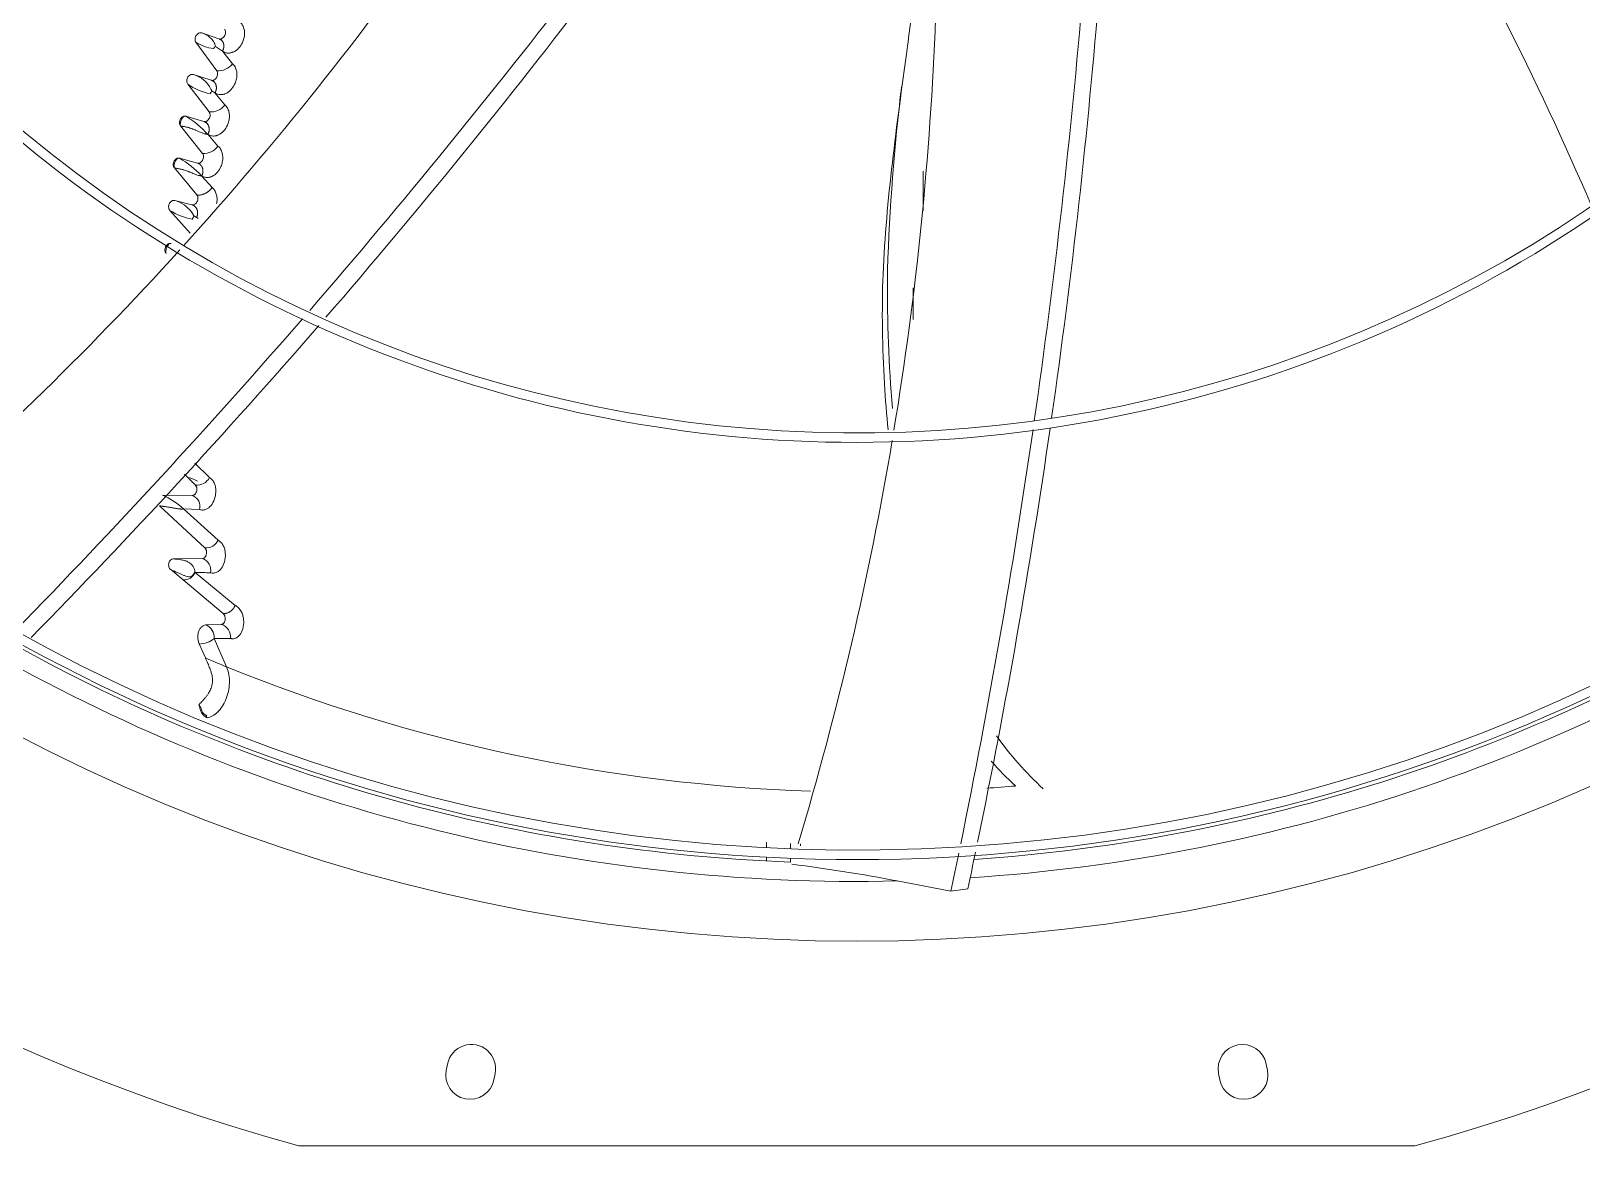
# Model space of a CAD drawing. Header units: millimetres. Extents: x 113490 to 142599, y -20467 to 115.
# Drawn here: x 127505.5 to 127914.5, y -10820.5 to -10526.5 of the extents above; entities that cross this region are included whole.
import ezdxf

# ---------------------------------------------------------------- set-up
doc = ezdxf.new("R2010")
doc.units = ezdxf.units.MM
doc.layers.add('DV3_0', color=7, linetype='Continuous')

msp = doc.modelspace()

# ---------------------------------------------------------------- linework, layer by layer
at = {"layer": 'DV3_0', "color": 7, "linetype": 'Continuous', "lineweight": 15}
for p, q in [((127550.48, -10527.03), (127555.01, -10528.59)), ((127554.43, -10537), (127548.95, -10529.5)), ((127554.09, -10530.57), (127555.93, -10531.84)), ((127558.61, -10535.15), (127556.03, -10531.92)), ((127548.27, -10537.99), (127552.98, -10539.5)), ((127552.43, -10547.86), (127546.79, -10540.5)), ((127552.8, -10542.89), (127552.7, -10543.06)), ((127552.95, -10542.63), (127552.8, -10542.89)), ((127552.89, -10541.83), (127553.12, -10542.27)), ((127553.12, -10542.27), (127552.95, -10542.63)), ((127553.12, -10542.27), (127553.93, -10542.82)), ((127556.56, -10545.97), (127553.93, -10542.82)), ((127553.93, -10542.82), (127553.98, -10542.84)), ((127550.68, -10558.78), (127544.9, -10551.54)), ((127546.31, -10549), (127551.04, -10550.4)), ((127554.75, -10556.86), (127552.06, -10553.76)), ((127552.06, -10553.76), (127552.11, -10553.77)), ((127544.61, -10560.05), (127549.35, -10561.34)), ((127549.19, -10569.75), (127543.25, -10562.62)), ((127553.18, -10567.82), (127550.4, -10564.71)), ((127550.4, -10564.71), (127550.48, -10564.74)), ((127543.37, -10571.2), (127547.9, -10572.34)), ((127547.46, -10579.78), (127542.07, -10573.81)), ((127547.74, -10574.22), (127548.43, -10575.26)), ((127548.19, -10575.7), (127547.92, -10576.11)), ((127548.43, -10575.26), (127548.19, -10575.7)), ((127548.43, -10575.26), (127549.13, -10575.67)), ((127552.52, -10644.25), (127548.65, -10640.49)), ((127548.8, -10646.25), (127545.94, -10643.35)), ((127540.15, -10648.92), (127547.98, -10648.99)), ((127551.3, -10662.81), (127539.31, -10651.68)), ((127545.66, -10652.51), (127549.91, -10652.7)), ((127554.8, -10660.77), (127545.67, -10652.51)), ((127542.92, -10665.7), (127550.66, -10665.62)), ((127545.6, -10671.25), (127542.29, -10668.54)), ((127548.73, -10669.27), (127548.69, -10669.05)), ((127559.27, -10677.98), (127548.73, -10669.27)), ((127556.08, -10680.06), (127545.6, -10671.25)), ((127551.63, -10683.06), (127555.69, -10682.96)), ((127557, -10694.15), (127553.77, -10686.71)), ((127551.43, -10691.82), (127549.82, -10688.14)), ((127549.74, -10704.19), (127549.75, -10704.17)), ((127699.43, -10741.87), (127699.43, -10740.36)), ((127699.43, -10745.37), (127699.43, -10744.37)), ((127733.89, -10750.62), (127748.03, -10753.31)), ((127748.03, -10753.31), (127752.49, -10752.68)), ((127615.29, -10798.88), (127614.96, -10800.55)), ((127627.51, -10803.04), (127627.84, -10801.38)), ((127818.63, -10801.38), (127818.96, -10803.04)), ((127831.52, -10800.55), (127831.19, -10798.88)), ((127870.41, -10820.49), (127576.06, -10820.49))]:
    msp.add_line(p, q, dxfattribs=at)
at = {"layer": 'DV3_0', "color": 7, "linetype": 'Continuous', "lineweight": 20}
for p, q in [((127740.74, -10573.97), (127740.74, -10563.44)), ((127738.12, -10602.61), (127738.12, -10594.2)), ((127705.74, -10742.15), (127705.74, -10740.7)), ((127708.36, -10741.36), (127708.36, -10740.84)), ((127705.74, -10745.66), (127705.74, -10744.65))]:
    msp.add_line(p, q, dxfattribs=at)
at = {"layer": 'DV3_0', "color": 7, "linetype": 'Continuous', "lineweight": 15}
for centre, radius, start, end in [((127723.24, -10288.99), 551.5, 195.4775, 254.5225), ((127723.24, -10288.99), 551.5, 285.4775, 344.5225), ((126198.86, -11348.24), 1921.39, 24.56568, 27.16861), ((127116.06, -10918.01), 872.25, 23.32871, 30.53654), ((126898.84, -9998), 872.24, 317.86602, 325.02361), ((126126.45, -9342.41), 1921.39, 319.10975, 322.45989), ((126190.55, -9398.09), 1840.9, 319.15831, 322.66086), ((125952.2, -10368.15), 1840.9, 351.86875, 355.41631), ((125868.17, -10355.96), 1921.39, 351.8208, 355.20802), ((126872.37, -10489.89), 872.25, 350.63739, 357.81353), ((127723.24, -10288.99), 343.5, 225.9212, 315.6512), ((127554.65, -10520.76), 10.44, 236.8811, 264.046), ((127549.8, -10527.21), 5.45, 313.7925, 317.47), ((127549.15, -10526.64), 6.31, 317.6452, 321.5525), ((127555.04, -10529.27), 0.78, 12.7225, 57.3488), ((127558.38, -10529.14), 3.64, 227.7428, 229.7409), ((127554.81, -10532.2), 4.81, 265.5115, 322.2315), ((127723.24, -10288.99), 346, 270, 315.3179), ((127723.24, -10288.99), 346, 226.461, 270), ((127546.15, -10545.26), 7.57, 26.9834, 73.7291), ((127552.95, -10540.24), 0.866, 16.0058, 57.6668), ((127555.7, -10528.02), 15.34, 234.4922, 258.7126), ((128259.82, -10605.52), 528.72, 172.9859, 178.2608), ((127552.77, -10543.15), 4.73, 265.8403, 323.2857), ((127533.37, -10570.51), 25.09, 41.8667, 58.9698), ((127550.96, -10551.18), 0.921, 18.0658, 57.5274), ((127531.61, -10582.13), 25.63, 42.8328, 59.5066), ((127551.02, -10554.21), 4.58, 265.7991, 324.5702), ((127549.23, -10562.15), 0.965, 19.7105, 57.2219), ((127541.03, -10579.26), 8.39, 36.859, 73.8365), ((127550.64, -10560.64), 15.71, 236.9569, 260.0262), ((127552.74, -10570.98), 5.92, 232.3975, 237.1972), ((126898.84, -9998), 872.24, 310.5122, 317.77416), ((128122.21, -10593.96), 390.91, 179.6523, 184.707), ((126126.45, -9342.41), 1921.39, 315.69478, 319.02272), ((126190.55, -9398.09), 1840.9, 315.58647, 319.0689), ((127723.24, -10288.99), 453.5, 225.9915, 315.56), ((127723.24, -10288.99), 456, 270, 315.5611), ((127723.24, -10288.99), 456, 226.2335, 270), ((125868.17, -10355.96), 1921.39, 348.44556, 351.75301), ((125952.2, -10368.15), 1840.9, 348.33271, 351.78205), ((127723.24, -10288.99), 477.5, 226.9802, 313.0198), ((126872.37, -10489.89), 872.25, 343.27776, 350.45664), ((127729.66, -10272.41), 414.13, 243.8682, 244.1867), ((127549.16, -10642.46), 3.81, 264.7001, 331.9048), ((127532.22, -10667.13), 19.86, 47.4041, 66.4859), ((127546.97, -10651.87), 3.05, 344.1564, 70.634), ((127551.59, -10659.27), 3.55, 265.4096, 335.1519), ((127549.62, -10668.65), 3.21, 347.6517, 71.1439), ((127545.77, -10668.05), 3.2, 266.8406, 337.4758), ((127547.28, -10668.51), 1.92, 273.3073, 284.0677), ((127545.31, -10667.63), 3.66, 311.5503, 337.1639), ((127545.83, -10669.23), 2.86, 3.4886, 9.9712), ((127553.17, -10509.93), 159.41, 268.4037, 269.8503), ((127549.91, -10686.52), 3.86, 357.1818, 63.5888), ((127554.62, -10686.21), 3.43, 352.2982, 71.7881), ((127723.24, -10288.99), 457, 273.8842, 300.6079), ((127549.56, -10681.25), 6.9, 272.155, 307.597), ((127549.48, -10681.02), 7.13, 272.7525, 306.9995), ((127554.04, -10514.05), 172.67, 269.9107, 271.3205), ((127723.24, -10288.99), 457, 241.2404, 267.8054), ((127697.86, -10349.07), 372.72, 246.8673, 247.7953), ((127830.99, -10662.14), 86.91, 215.3254, 227.5701), ((125868.17, -10355.96), 1921.39, 348.06491, 348.36936), ((125952.2, -10368.15), 1840.9, 347.94302, 348.25074), ((127656.52, -11150.64), 407.44, 79.0531, 83.0099), ((127621.57, -10800.13), 6.4, 348.75, 168.75), ((127824.91, -10800.13), 6.4, 11.25, 191.25), ((127621.24, -10801.79), 6.4, 168.75, 348.75), ((127825.24, -10801.79), 6.4, 191.25, 11.25)]:
    msp.add_arc(centre, radius, start, end, dxfattribs=at)
at = {"layer": 'DV3_0', "color": 7, "linetype": 'Continuous', "lineweight": 20}
for centre, radius, start, end in [((128051.44, -10596.05), 320.16, 178.8238, 179.2018), ((127723.24, -10288.99), 461.75, 273.7025, 304.0494), ((127723.24, -10288.99), 461.75, 240.9755, 271.3224), ((127726.53, -10276.24), 450.99, 247.92, 268.0313), ((127726.53, -10276.24), 450.99, 273.9356, 274.8998)]:
    msp.add_arc(centre, radius, start, end, dxfattribs=at)
at = {"layer": 'DV3_0', "color": 7, "linetype": 'Continuous', "lineweight": 15}
for points, knots in [([(127550.48, -10527.03), (127550.23, -10526.94), (127549.92, -10526.97), (127549.35, -10527.25), (127549.09, -10527.51), (127548.84, -10527.98), (127548.77, -10528.15), (127548.7, -10528.47), (127548.69, -10528.62), (127548.71, -10529.05), (127548.79, -10529.28), (127548.95, -10529.5)], [0, 0, 0, 0, 0.25, 0.25, 0.5, 0.5, 0.625, 0.625, 0.75, 0.75, 1, 1, 1, 1]), ([(127554.09, -10530.57), (127554.02, -10530.11), (127553.84, -10529.68), (127553.36, -10528.93), (127553.06, -10528.6), (127552.08, -10527.73), (127551.3, -10527.3), (127550.48, -10527.03)], [0, 0, 0, 0, 0.25, 0.25, 0.5, 0.5, 1, 1, 1, 1]), ([(127555.01, -10528.59), (127555.07, -10528.6), (127555.2, -10528.64), (127555.47, -10528.64), (127555.83, -10528.52), (127556.23, -10528.2), (127556.55, -10527.75), (127556.72, -10527.24), (127556.75, -10526.78), (127556.69, -10526.46), (127556.6, -10526.24), (127556.54, -10526.15), (127556.51, -10526.1)], [0, 0, 0, 0, 0.061712, 0.124068, 0.257055, 0.398269, 0.543459, 0.683288, 0.800054, 0.90078, 0.950773, 1, 1, 1, 1]), ([(127556.03, -10531.92), (127556.18, -10532.01), (127556.48, -10532.18), (127556.96, -10532.31), (127557.4, -10532.36), (127557.8, -10532.34), (127558.16, -10532.28), (127558.47, -10532.19), (127559.19, -10531.92), (127560.24, -10531.17), (127561.16, -10529.8), (127561.65, -10528.47), (127561.82, -10527.26), (127561.72, -10526.09), (127561.35, -10525.03), (127560.9, -10524.53), (127560.67, -10524.27)], [0, 0, 0, 0, 0.048712, 0.093297, 0.133867, 0.170457, 0.203036, 0.231538, 0.255882, 0.403164, 0.540731, 0.633138, 0.726086, 0.818306, 0.909472, 1, 1, 1, 1]), ([(127737.49, -10523.71), (127737.15, -10526.27), (127736.81, -10528.81), (127735.12, -10541.36), (127733.74, -10551.3), (127731.46, -10571.05), (127730.54, -10580.86), (127729.77, -10600.33), (127729.94, -10609.98), (127730.77, -10623.63), (127731.08, -10627.66), (127731.46, -10631.69)], [0.0934532, 0.0934532, 0.0934532, 0.0934532, 0.125, 0.125, 0.25, 0.25, 0.375, 0.375, 0.5, 0.5, 0.5526716, 0.5526716, 0.5526716, 0.5526716]), ([(127555.93, -10531.84), (127555.95, -10531.8), (127556, -10531.71), (127556.06, -10531.58), (127556.11, -10531.45), (127556.16, -10531.32), (127556.2, -10531.19), (127556.24, -10531.05), (127556.26, -10530.92), (127556.28, -10530.79), (127556.3, -10530.65), (127556.3, -10530.52), (127556.3, -10530.39), (127556.3, -10530.26), (127556.28, -10530.14), (127556.26, -10530.01), (127556.24, -10529.89), (127556.2, -10529.77), (127556.16, -10529.66), (127556.12, -10529.55), (127556.06, -10529.44), (127556, -10529.34), (127555.94, -10529.25), (127555.87, -10529.15), (127555.79, -10529.07), (127555.71, -10528.99), (127555.63, -10528.91), (127555.53, -10528.84), (127555.44, -10528.78), (127555.34, -10528.72), (127555.23, -10528.67), (127555.12, -10528.62), (127555.05, -10528.6), (127555.01, -10528.59)], [0, 0, 0, 0, 0.030721, 0.061407, 0.092102, 0.122841, 0.153652, 0.184559, 0.215579, 0.246725, 0.278006, 0.309429, 0.340997, 0.372715, 0.404583, 0.436606, 0.468785, 0.501126, 0.533632, 0.566299, 0.59912, 0.632082, 0.665173, 0.698377, 0.731679, 0.765062, 0.798512, 0.832013, 0.865554, 0.899127, 0.932725, 0.966348, 1, 1, 1, 1]), ([(127553.98, -10542.84), (127554.14, -10542.93), (127554.45, -10543.11), (127554.93, -10543.26), (127555.37, -10543.31), (127555.77, -10543.3), (127556.13, -10543.24), (127556.43, -10543.16), (127557.14, -10542.9), (127558.19, -10542.16), (127559.12, -10540.77), (127559.61, -10539.43), (127559.79, -10538.2), (127559.69, -10537.01), (127559.32, -10535.92), (127558.85, -10535.4), (127558.61, -10535.15)], [0, 0, 0, 0, 0.049725, 0.09487, 0.135552, 0.171819, 0.203628, 0.230893, 0.253518, 0.400765, 0.538713, 0.630437, 0.723371, 0.816167, 0.908233, 1, 1, 1, 1]), ([(127546.79, -10540.5), (127546.73, -10540.4), (127546.6, -10540.2), (127546.52, -10539.81), (127546.53, -10539.36), (127546.68, -10538.86), (127546.99, -10538.4), (127547.4, -10538.07), (127547.78, -10537.95), (127548.07, -10537.94), (127548.2, -10537.98), (127548.27, -10537.99)], [0, 0, 0, 0, 0.103624, 0.201896, 0.31398, 0.451787, 0.59527, 0.73673, 0.874824, 0.938298, 1, 1, 1, 1]), ([(127552.98, -10539.5), (127553.04, -10539.52), (127553.17, -10539.55), (127553.44, -10539.54), (127553.8, -10539.41), (127554.19, -10539.09), (127554.49, -10538.63), (127554.65, -10538.12), (127554.67, -10537.66), (127554.61, -10537.34), (127554.52, -10537.13), (127554.46, -10537.04), (127554.43, -10537)], [0, 0, 0, 0, 0.062127, 0.125087, 0.257837, 0.399205, 0.545067, 0.685923, 0.803386, 0.90406, 0.952122, 1, 1, 1, 1]), ([(127553.98, -10542.84), (127554, -10542.79), (127554.05, -10542.71), (127554.11, -10542.57), (127554.16, -10542.44), (127554.21, -10542.3), (127554.25, -10542.17), (127554.28, -10542.03), (127554.31, -10541.89), (127554.33, -10541.76), (127554.34, -10541.62), (127554.34, -10541.48), (127554.34, -10541.35), (127554.33, -10541.22), (127554.31, -10541.09), (127554.29, -10540.96), (127554.26, -10540.84), (127554.23, -10540.72), (127554.18, -10540.6), (127554.13, -10540.49), (127554.08, -10540.38), (127554.01, -10540.28), (127553.95, -10540.18), (127553.87, -10540.08), (127553.79, -10539.99), (127553.71, -10539.91), (127553.62, -10539.83), (127553.52, -10539.76), (127553.42, -10539.7), (127553.32, -10539.64), (127553.21, -10539.58), (127553.1, -10539.54), (127553.02, -10539.51), (127552.98, -10539.5)], [0, 0, 0, 0, 0.030662, 0.061288, 0.091921, 0.122598, 0.15335, 0.184199, 0.215166, 0.246262, 0.2775, 0.308884, 0.340421, 0.372114, 0.403966, 0.435979, 0.468156, 0.500504, 0.533023, 0.565711, 0.598557, 0.631551, 0.664678, 0.697923, 0.73127, 0.764701, 0.7982, 0.831754, 0.865349, 0.898975, 0.932627, 0.966301, 1, 1, 1, 1]), ([(127551.04, -10550.4), (127551.1, -10550.41), (127551.23, -10550.44), (127551.5, -10550.42), (127551.85, -10550.29), (127552.23, -10549.96), (127552.52, -10549.49), (127552.67, -10548.98), (127552.68, -10548.52), (127552.61, -10548.21), (127552.52, -10548), (127552.46, -10547.91), (127552.43, -10547.86)], [0, 0, 0, 0, 0.061858, 0.124527, 0.256747, 0.397935, 0.544068, 0.685407, 0.802956, 0.903358, 0.951888, 1, 1, 1, 1]), ([(127552.11, -10553.77), (127552.26, -10553.86), (127552.56, -10554.03), (127553.03, -10554.17), (127553.47, -10554.22), (127553.87, -10554.21), (127554.23, -10554.14), (127554.54, -10554.05), (127555.26, -10553.77), (127556.3, -10553), (127557.2, -10551.59), (127557.66, -10550.23), (127557.82, -10549.01), (127557.7, -10547.82), (127557.29, -10546.73), (127556.81, -10546.23), (127556.56, -10545.97)], [0, 0, 0, 0, 0.047949, 0.091845, 0.131809, 0.167905, 0.2001, 0.228322, 0.252481, 0.399943, 0.539027, 0.629782, 0.722249, 0.81505, 0.907464, 1, 1, 1, 1]), ([(127544.9, -10551.54), (127544.88, -10551.52), (127544.84, -10551.48), (127544.8, -10551.4), (127544.76, -10551.33), (127544.71, -10551.22), (127544.66, -10551.08), (127544.62, -10550.89), (127544.6, -10550.68), (127544.62, -10550.35), (127544.72, -10550.01), (127544.89, -10549.69), (127545.05, -10549.46), (127545.24, -10549.27), (127545.45, -10549.12), (127545.67, -10549.02), (127545.87, -10548.97), (127546.04, -10548.96), (127546.18, -10548.97), (127546.27, -10548.99), (127546.31, -10549)], [0, 0, 0, 0, 0.023997, 0.048085, 0.072391, 0.09704, 0.146565, 0.196478, 0.252296, 0.308899, 0.447394, 0.518709, 0.590696, 0.663416, 0.735191, 0.803703, 0.87187, 0.915381, 0.957876, 1, 1, 1, 1]), ([(127544.9, -10551.54), (127544.82, -10551.36), (127544.8, -10551.08), (127544.88, -10550.48), (127544.99, -10550.14), (127545.29, -10549.56), (127545.49, -10549.31), (127545.91, -10549), (127546.13, -10548.95), (127546.31, -10549)], [0, 0, 0, 0, 0.25, 0.25, 0.5, 0.5, 0.75, 0.75, 1, 1, 1, 1]), ([(127552.06, -10553.76), (127552.01, -10553.75), (127551.91, -10553.74), (127551.75, -10553.72), (127551.58, -10553.69), (127551.41, -10553.65), (127551.13, -10553.58), (127550.7, -10553.43), (127550.11, -10553.2), (127549.53, -10552.95), (127549.06, -10552.75), (127548.61, -10552.56), (127548.12, -10552.37), (127547.62, -10552.18), (127547.21, -10552.05), (127546.87, -10551.95), (127546.55, -10551.87), (127546.23, -10551.8), (127545.93, -10551.74), (127545.65, -10551.68), (127545.38, -10551.63), (127545.12, -10551.59), (127544.97, -10551.56), (127544.9, -10551.54)], [0, 0, 0, 0, 0.022349, 0.045451, 0.069335, 0.09403, 0.119558, 0.190912, 0.284349, 0.376471, 0.44345, 0.485057, 0.569523, 0.642907, 0.687857, 0.73071, 0.77175, 0.811297, 0.849706, 0.887364, 0.924682, 0.962083, 1, 1, 1, 1]), ([(127552.11, -10553.77), (127552.13, -10553.73), (127552.17, -10553.64), (127552.23, -10553.51), (127552.28, -10553.37), (127552.33, -10553.23), (127552.36, -10553.09), (127552.39, -10552.95), (127552.42, -10552.82), (127552.43, -10552.68), (127552.44, -10552.54), (127552.45, -10552.4), (127552.44, -10552.27), (127552.43, -10552.14), (127552.41, -10552.01), (127552.39, -10551.88), (127552.35, -10551.75), (127552.31, -10551.63), (127552.27, -10551.51), (127552.22, -10551.4), (127552.16, -10551.29), (127552.09, -10551.19), (127552.02, -10551.08), (127551.95, -10550.99), (127551.87, -10550.9), (127551.78, -10550.81), (127551.69, -10550.74), (127551.59, -10550.66), (127551.49, -10550.6), (127551.38, -10550.54), (127551.27, -10550.48), (127551.16, -10550.44), (127551.08, -10550.41), (127551.04, -10550.4)], [0, 0, 0, 0, 0.030541, 0.061049, 0.09157, 0.12214, 0.152791, 0.183548, 0.214428, 0.245447, 0.276615, 0.307941, 0.339429, 0.371083, 0.402906, 0.434903, 0.467075, 0.499427, 0.531962, 0.564675, 0.597556, 0.630594, 0.663775, 0.697081, 0.730497, 0.764005, 0.797589, 0.831233, 0.864925, 0.898652, 0.932409, 0.966192, 1, 1, 1, 1]), ([(127543.25, -10562.62), (127543.23, -10562.6), (127543.2, -10562.55), (127543.15, -10562.48), (127543.11, -10562.41), (127543.06, -10562.3), (127543, -10562.16), (127542.96, -10561.97), (127542.94, -10561.77), (127542.95, -10561.44), (127543.04, -10561.1), (127543.2, -10560.77), (127543.36, -10560.54), (127543.55, -10560.35), (127543.76, -10560.19), (127543.97, -10560.08), (127544.17, -10560.03), (127544.34, -10560.01), (127544.48, -10560.02), (127544.57, -10560.04), (127544.61, -10560.05)], [0, 0, 0, 0, 0.023889, 0.047877, 0.07209, 0.09665, 0.14604, 0.195842, 0.251676, 0.3083, 0.447362, 0.518962, 0.591199, 0.664024, 0.735849, 0.804261, 0.872291, 0.915659, 0.958013, 1, 1, 1, 1]), ([(127543.25, -10562.62), (127543.17, -10562.44), (127543.15, -10562.17), (127543.22, -10561.56), (127543.32, -10561.23), (127543.62, -10560.64), (127543.81, -10560.38), (127544.22, -10560.07), (127544.43, -10560), (127544.61, -10560.05)], [0, 0, 0, 0, 0.25, 0.25, 0.5, 0.5, 0.75, 0.75, 1, 1, 1, 1]), ([(127549.35, -10561.34), (127549.41, -10561.35), (127549.54, -10561.38), (127549.81, -10561.36), (127550.15, -10561.22), (127550.53, -10560.87), (127550.81, -10560.4), (127550.95, -10559.89), (127550.95, -10559.43), (127550.87, -10559.12), (127550.77, -10558.91), (127550.71, -10558.82), (127550.68, -10558.78)], [0, 0, 0, 0, 0.061627, 0.124066, 0.255996, 0.397291, 0.543969, 0.685918, 0.803556, 0.903737, 0.952044, 1, 1, 1, 1]), ([(127550.48, -10564.74), (127550.63, -10564.82), (127550.92, -10564.98), (127551.38, -10565.11), (127551.81, -10565.16), (127552.21, -10565.14), (127552.57, -10565.07), (127552.89, -10564.98), (127553.61, -10564.68), (127554.64, -10563.88), (127555.51, -10562.45), (127555.94, -10561.09), (127556.07, -10559.87), (127555.93, -10558.69), (127555.51, -10557.61), (127555, -10557.11), (127554.75, -10556.86)], [0, 0, 0, 0, 0.046642, 0.089607, 0.12902, 0.164956, 0.19739, 0.226259, 0.251477, 0.399281, 0.53953, 0.629234, 0.721185, 0.813961, 0.906708, 1, 1, 1, 1]), ([(127550.4, -10564.71), (127550.35, -10564.71), (127550.25, -10564.7), (127550.09, -10564.68), (127549.93, -10564.65), (127549.76, -10564.62), (127549.48, -10564.55), (127549.05, -10564.42), (127548.47, -10564.2), (127547.89, -10563.97), (127547.42, -10563.78), (127546.97, -10563.59), (127546.49, -10563.41), (127545.99, -10563.24), (127545.57, -10563.11), (127545.24, -10563.02), (127544.91, -10562.94), (127544.59, -10562.87), (127544.29, -10562.81), (127544.01, -10562.76), (127543.73, -10562.71), (127543.48, -10562.66), (127543.33, -10562.63), (127543.25, -10562.62)], [0, 0, 0, 0, 0.022138, 0.045009, 0.068643, 0.093067, 0.118304, 0.188943, 0.281085, 0.373632, 0.440308, 0.480842, 0.565479, 0.639048, 0.684263, 0.727434, 0.768841, 0.808803, 0.847669, 0.885817, 0.923645, 0.961567, 1, 1, 1, 1]), ([(127550.48, -10564.74), (127550.5, -10564.69), (127550.54, -10564.6), (127550.6, -10564.47), (127550.65, -10564.33), (127550.69, -10564.19), (127550.72, -10564.05), (127550.75, -10563.91), (127550.77, -10563.77), (127550.79, -10563.63), (127550.79, -10563.5), (127550.79, -10563.36), (127550.79, -10563.22), (127550.77, -10563.09), (127550.75, -10562.96), (127550.72, -10562.83), (127550.69, -10562.71), (127550.65, -10562.58), (127550.6, -10562.47), (127550.55, -10562.35), (127550.49, -10562.24), (127550.42, -10562.14), (127550.35, -10562.04), (127550.27, -10561.94), (127550.19, -10561.85), (127550.1, -10561.76), (127550, -10561.68), (127549.91, -10561.61), (127549.8, -10561.54), (127549.7, -10561.48), (127549.58, -10561.43), (127549.47, -10561.38), (127549.39, -10561.35), (127549.35, -10561.34)], [0, 0, 0, 0, 0.030435, 0.060841, 0.091264, 0.121741, 0.152303, 0.182977, 0.213782, 0.244732, 0.27584, 0.307114, 0.338559, 0.37018, 0.40198, 0.433962, 0.466131, 0.498489, 0.53104, 0.563776, 0.59669, 0.629768, 0.662996, 0.696357, 0.729835, 0.763411, 0.797068, 0.830791, 0.864566, 0.898381, 0.932227, 0.9661, 1, 1, 1, 1]), ([(127553.18, -10567.82), (127553.15, -10567.87), (127553.08, -10567.96), (127552.97, -10568.09), (127552.86, -10568.22), (127552.76, -10568.33), (127552.65, -10568.44), (127552.55, -10568.54), (127552.45, -10568.63), (127552.35, -10568.72), (127552.26, -10568.8), (127552.17, -10568.87), (127552.08, -10568.93), (127552, -10568.99), (127551.93, -10569.04), (127551.86, -10569.08), (127551.79, -10569.12), (127551.74, -10569.16), (127551.68, -10569.19), (127551.64, -10569.22), (127551.6, -10569.24), (127551.56, -10569.26), (127551.54, -10569.27), (127551.52, -10569.28), (127551.5, -10569.29), (127551.41, -10569.34), (127551.24, -10569.43), (127550.99, -10569.53), (127550.75, -10569.62), (127550.52, -10569.69), (127550.3, -10569.74), (127550.09, -10569.77), (127549.89, -10569.79), (127549.7, -10569.79), (127549.52, -10569.79), (127549.35, -10569.77), (127549.24, -10569.75), (127549.19, -10569.75)], [0, 0, 0, 0, 0.035262, 0.068967, 0.101155, 0.131854, 0.161087, 0.188869, 0.21521, 0.240119, 0.263599, 0.285654, 0.306284, 0.325489, 0.343267, 0.359617, 0.374536, 0.388021, 0.400067, 0.410673, 0.419833, 0.427546, 0.433807, 0.438615, 0.441967, 0.443862, 0.50247, 0.559291, 0.614408, 0.66788, 0.719754, 0.770071, 0.818875, 0.866215, 0.912143, 0.956718, 1, 1, 1, 1]), ([(127554.39, -10572.11), (127554.42, -10571.98), (127554.51, -10571.47), (127554.55, -10570.57), (127554.35, -10569.48), (127553.92, -10568.49), (127553.43, -10568.04), (127553.18, -10567.82)], [0.6022969, 0.6022969, 0.6022969, 0.6022969, 0.635456, 0.7251168, 0.8159648, 0.9074058, 1, 1, 1, 1]), ([(127542.07, -10573.81), (127542.05, -10573.78), (127542.01, -10573.74), (127541.95, -10573.66), (127541.91, -10573.58), (127541.85, -10573.47), (127541.8, -10573.34), (127541.74, -10573.08), (127541.73, -10572.78), (127541.78, -10572.46), (127541.86, -10572.19), (127541.98, -10571.93), (127542.14, -10571.71), (127542.32, -10571.51), (127542.52, -10571.35), (127542.74, -10571.24), (127542.93, -10571.19), (127543.1, -10571.17), (127543.24, -10571.17), (127543.32, -10571.19), (127543.37, -10571.2)], [0, 0, 0, 0, 0.028007, 0.055032, 0.081193, 0.106619, 0.153365, 0.20124, 0.314031, 0.380881, 0.453942, 0.525375, 0.597439, 0.669138, 0.739919, 0.808326, 0.876169, 0.918445, 0.959511, 1, 1, 1, 1]), ([(127547.9, -10572.34), (127547.97, -10572.35), (127548.09, -10572.37), (127548.36, -10572.34), (127548.71, -10572.19), (127549.08, -10571.84), (127549.35, -10571.37), (127549.47, -10570.85), (127549.47, -10570.39), (127549.38, -10570.08), (127549.28, -10569.87), (127549.22, -10569.79), (127549.19, -10569.75)], [0, 0, 0, 0, 0.061406, 0.123605, 0.255267, 0.396706, 0.543947, 0.686506, 0.804218, 0.904136, 0.952269, 1, 1, 1, 1]), ([(127549.13, -10575.67), (127549.15, -10575.62), (127549.18, -10575.53), (127549.23, -10575.4), (127549.28, -10575.27), (127549.31, -10575.13), (127549.34, -10574.99), (127549.36, -10574.86), (127549.38, -10574.72), (127549.39, -10574.58), (127549.39, -10574.45), (127549.38, -10574.31), (127549.37, -10574.18), (127549.35, -10574.05), (127549.33, -10573.92), (127549.3, -10573.8), (127549.26, -10573.67), (127549.22, -10573.56), (127549.17, -10573.44), (127549.11, -10573.33), (127549.05, -10573.22), (127548.98, -10573.12), (127548.91, -10573.02), (127548.83, -10572.93), (127548.74, -10572.84), (127548.65, -10572.75), (127548.56, -10572.68), (127548.46, -10572.6), (127548.36, -10572.54), (127548.25, -10572.48), (127548.14, -10572.42), (127548.02, -10572.37), (127547.94, -10572.35), (127547.9, -10572.34)], [0, 0, 0, 0, 0.030187, 0.060371, 0.090594, 0.120893, 0.151298, 0.181832, 0.212515, 0.24336, 0.27438, 0.305582, 0.336971, 0.368552, 0.400328, 0.432301, 0.464474, 0.49685, 0.52943, 0.562209, 0.595176, 0.628319, 0.661623, 0.695073, 0.72865, 0.762337, 0.796117, 0.829975, 0.863895, 0.897866, 0.931877, 0.965922, 1, 1, 1, 1]), ([(127541.12, -10585.18), (127541.1, -10585.16), (127541.07, -10585.12), (127541.02, -10585.06), (127540.97, -10584.99), (127540.91, -10584.88), (127540.85, -10584.74), (127540.8, -10584.56), (127540.77, -10584.35), (127540.77, -10584.02), (127540.84, -10583.66), (127541, -10583.32), (127541.15, -10583.08), (127541.34, -10582.88), (127541.54, -10582.72), (127541.76, -10582.6), (127541.95, -10582.54), (127542.12, -10582.52), (127542.26, -10582.53), (127542.35, -10582.55), (127542.39, -10582.56)], [0, 0, 0, 0, 0.023717, 0.047529, 0.071567, 0.095958, 0.144865, 0.194255, 0.24993, 0.306447, 0.447124, 0.519636, 0.592736, 0.666021, 0.738106, 0.806218, 0.873827, 0.916713, 0.958547, 1, 1, 1, 1]), ([(127541.12, -10585.18), (127541.04, -10585.02), (127541.01, -10584.76), (127541.07, -10584.15), (127541.17, -10583.81), (127541.44, -10583.2), (127541.63, -10582.93), (127542.02, -10582.59), (127542.22, -10582.51), (127542.39, -10582.56)], [0, 0, 0, 0, 0.25, 0.25, 0.5, 0.5, 0.75, 0.75, 1, 1, 1, 1]), ([(127547.98, -10648.99), (127548.01, -10648.99), (127548.07, -10648.99), (127548.16, -10648.98), (127548.24, -10648.95), (127548.36, -10648.91), (127548.5, -10648.83), (127548.67, -10648.69), (127548.83, -10648.51), (127549.01, -10648.22), (127549.13, -10647.87), (127549.18, -10647.5), (127549.19, -10647.24), (127549.16, -10647.01), (127549.11, -10646.79), (127549.04, -10646.59), (127548.93, -10646.4), (127548.85, -10646.3), (127548.8, -10646.25)], [0, 0, 0, 0, 0.028865, 0.057593, 0.086401, 0.115506, 0.180051, 0.24602, 0.317149, 0.389669, 0.54238, 0.617783, 0.692725, 0.753316, 0.813034, 0.877032, 0.938756, 1, 1, 1, 1]), ([(127549.91, -10652.7), (127550.07, -10652.74), (127550.38, -10652.83), (127550.84, -10652.84), (127551.27, -10652.76), (127551.66, -10652.61), (127552.01, -10652.43), (127552.67, -10651.96), (127553.52, -10650.91), (127554.06, -10649.37), (127554.21, -10648.01), (127554.15, -10646.91), (127553.86, -10645.84), (127553.34, -10644.86), (127552.8, -10644.46), (127552.52, -10644.25)], [0, 0, 0, 0, 0.047977, 0.092913, 0.135078, 0.174462, 0.21082, 0.244022, 0.394681, 0.549502, 0.632018, 0.719836, 0.811103, 0.904292, 1, 1, 1, 1]), ([(127545.66, -10652.51), (127545.62, -10652.52), (127545.53, -10652.53), (127545.38, -10652.55), (127545.21, -10652.55), (127545.04, -10652.55), (127544.85, -10652.55), (127544.64, -10652.53), (127544.42, -10652.51), (127544.15, -10652.47), (127543.82, -10652.43), (127543.44, -10652.36), (127543.06, -10652.29), (127542.69, -10652.22), (127542.32, -10652.15), (127541.94, -10652.09), (127541.57, -10652.03), (127541.19, -10651.97), (127540.84, -10651.92), (127540.49, -10651.88), (127540.17, -10651.83), (127539.86, -10651.78), (127539.57, -10651.73), (127539.4, -10651.7), (127539.31, -10651.68)], [0, 0, 0, 0, 0.023147, 0.048122, 0.074981, 0.103775, 0.13455, 0.167345, 0.202197, 0.239143, 0.297616, 0.356815, 0.416747, 0.471644, 0.527021, 0.583085, 0.63987, 0.694718, 0.747914, 0.799756, 0.850555, 0.900636, 0.950333, 1, 1, 1, 1]), ([(127552.76, -10669.34), (127552.91, -10669.37), (127553.2, -10669.45), (127553.63, -10669.45), (127554.05, -10669.37), (127554.44, -10669.22), (127554.79, -10669.02), (127555.44, -10668.51), (127556.24, -10667.39), (127556.67, -10665.81), (127556.73, -10664.47), (127556.62, -10663.42), (127556.28, -10662.35), (127555.69, -10661.36), (127555.11, -10660.97), (127554.8, -10660.77)], [0, 0, 0, 0, 0.04381, 0.08609, 0.127028, 0.166816, 0.205447, 0.242833, 0.392665, 0.553217, 0.628415, 0.712622, 0.803628, 0.899436, 1, 1, 1, 1]), ([(127542.92, -10665.7), (127542.71, -10665.7), (127542.48, -10665.79), (127542.08, -10666.14), (127541.91, -10666.4), (127541.77, -10666.91), (127541.75, -10667.1), (127541.75, -10667.47), (127541.78, -10667.66), (127541.88, -10667.98), (127541.94, -10668.1), (127542.08, -10668.33), (127542.17, -10668.44), (127542.29, -10668.54)], [0, 0, 0, 0, 0.25, 0.25, 0.5, 0.5, 0.625, 0.625, 0.75, 0.75, 0.875, 0.875, 1, 1, 1, 1]), ([(127548.65, -10668.73), (127548.52, -10667.99), (127548.09, -10667.39), (127547.3, -10666.75), (127547.02, -10666.58), (127546.43, -10666.3), (127546.13, -10666.19), (127545.53, -10666.02), (127545.23, -10665.96), (127544.67, -10665.86), (127544.4, -10665.83), (127543.64, -10665.75), (127543.21, -10665.73), (127542.92, -10665.7)], [0, 0, 0, 0, 0.25, 0.25, 0.375, 0.375, 0.5, 0.5, 0.625, 0.625, 0.75, 0.75, 1, 1, 1, 1]), ([(127550.66, -10665.62), (127550.69, -10665.61), (127550.75, -10665.61), (127550.84, -10665.59), (127550.92, -10665.57), (127551.04, -10665.52), (127551.18, -10665.43), (127551.34, -10665.28), (127551.48, -10665.09), (127551.64, -10664.77), (127551.74, -10664.41), (127551.76, -10664.03), (127551.74, -10663.76), (127551.7, -10663.52), (127551.63, -10663.31), (127551.54, -10663.12), (127551.43, -10662.95), (127551.35, -10662.86), (127551.3, -10662.81)], [0, 0, 0, 0, 0.029616, 0.059226, 0.08909, 0.119465, 0.183347, 0.248712, 0.319828, 0.392571, 0.547826, 0.625223, 0.702226, 0.763016, 0.82292, 0.883392, 0.941921, 1, 1, 1, 1]), ([(127542.29, -10668.54), (127542.56, -10668.67), (127542.89, -10668.81), (127543.64, -10669.12), (127544.06, -10669.3), (127544.74, -10669.6), (127544.97, -10669.71), (127545.45, -10669.92), (127545.7, -10670.02), (127546.19, -10670.21), (127546.43, -10670.3), (127546.91, -10670.41), (127547.15, -10670.44), (127547.39, -10670.43)], [0, 0, 0, 0, 0.25, 0.25, 0.5, 0.5, 0.625, 0.625, 0.75, 0.75, 0.875, 0.875, 1, 1, 1, 1]), ([(127559.27, -10677.98), (127559.25, -10678.02), (127559.22, -10678.11), (127559.15, -10678.23), (127559.08, -10678.36), (127559.01, -10678.48), (127558.94, -10678.6), (127558.86, -10678.71), (127558.78, -10678.81), (127558.7, -10678.92), (127558.61, -10679.01), (127558.53, -10679.11), (127558.44, -10679.2), (127558.35, -10679.28), (127558.27, -10679.36), (127558.18, -10679.43), (127558.09, -10679.5), (127558.01, -10679.56), (127557.92, -10679.62), (127557.83, -10679.67), (127557.69, -10679.76), (127557.48, -10679.86), (127557.22, -10679.97), (127556.94, -10680.04), (127556.66, -10680.09), (127556.37, -10680.1), (127556.18, -10680.08), (127556.08, -10680.06)], [0, 0, 0, 0, 0.032912, 0.064981, 0.096285, 0.126892, 0.156857, 0.186228, 0.215044, 0.243338, 0.271135, 0.298459, 0.325328, 0.351757, 0.377759, 0.403345, 0.428524, 0.453304, 0.477693, 0.501697, 0.525318, 0.596178, 0.669736, 0.746463, 0.826774, 0.911102, 1, 1, 1, 1]), ([(127558.02, -10686.67), (127558.11, -10686.69), (127558.29, -10686.74), (127558.67, -10686.77), (127559.39, -10686.7), (127560.4, -10686.06), (127561.29, -10684.59), (127561.58, -10682.95), (127561.51, -10681.57), (127561.3, -10680.53), (127560.88, -10679.49), (127560.21, -10678.52), (127559.59, -10678.16), (127559.27, -10677.98)], [0, 0, 0, 0, 0.026817, 0.053618, 0.111712, 0.23804, 0.384925, 0.553802, 0.628786, 0.712612, 0.80339, 0.89919, 1, 1, 1, 1]), ([(127549.82, -10688.14), (127549.79, -10688.06), (127549.66, -10687.74), (127549.4, -10686.84), (127549.39, -10685.62), (127549.75, -10684.51), (127550.23, -10683.8), (127550.87, -10683.27), (127551.37, -10683.13), (127551.63, -10683.06)], [0, 0, 0, 0, 0.040312, 0.156894, 0.426143, 0.570564, 0.710966, 0.853069, 1, 1, 1, 1]), ([(127555.69, -10682.96), (127555.72, -10682.95), (127555.78, -10682.95), (127555.87, -10682.93), (127555.95, -10682.9), (127556.06, -10682.85), (127556.2, -10682.76), (127556.34, -10682.6), (127556.47, -10682.4), (127556.6, -10682.07), (127556.67, -10681.69), (127556.66, -10681.28), (127556.61, -10681), (127556.54, -10680.75), (127556.45, -10680.54), (127556.34, -10680.36), (127556.22, -10680.19), (127556.13, -10680.11), (127556.08, -10680.06)], [0, 0, 0, 0, 0.028889, 0.057627, 0.086479, 0.11571, 0.177534, 0.240964, 0.311146, 0.383316, 0.541481, 0.622894, 0.703916, 0.766967, 0.829357, 0.88782, 0.94427, 1, 1, 1, 1]), ([(127551.43, -10691.82), (127551.53, -10692.05), (127551.75, -10692.53), (127552.15, -10693.43), (127552.56, -10694.42), (127552.94, -10695.48), (127553.18, -10696.37), (127553.3, -10697.16), (127553.34, -10697.77), (127553.3, -10698.4), (127553.19, -10699.06), (127552.97, -10699.77), (127552.63, -10700.54), (127552.2, -10701.25), (127551.8, -10701.81), (127551.49, -10702.2), (127551.24, -10702.5), (127550.99, -10702.78), (127550.75, -10703.05), (127550.51, -10703.3), (127550.29, -10703.54), (127550.09, -10703.76), (127549.9, -10703.98), (127549.8, -10704.1), (127549.75, -10704.17)], [0, 0, 0, 0, 0.040083, 0.086012, 0.159758, 0.214033, 0.27101, 0.312119, 0.349588, 0.378327, 0.427679, 0.47581, 0.526674, 0.604064, 0.662938, 0.69739, 0.732612, 0.768589, 0.805305, 0.842753, 0.880931, 0.919848, 0.959525, 1, 1, 1, 1]), ([(127557, -10694.15), (127557.6, -10695.47), (127557.83, -10696.95), (127557.72, -10699.92), (127557.38, -10701.41), (127556.29, -10704.07), (127555.53, -10705.24), (127553.81, -10706.95), (127552.85, -10707.49), (127551.93, -10707.58)], [0, 0, 0, 0, 0.25, 0.25, 0.5, 0.5, 0.75, 0.75, 1, 1, 1, 1]), ([(127549.74, -10704.19), (127549.74, -10704.19), (127549.74, -10704.2), (127549.75, -10704.23), (127549.76, -10704.26), (127549.77, -10704.29), (127549.8, -10704.34), (127549.83, -10704.4), (127549.89, -10704.49), (127549.98, -10704.61), (127550.09, -10704.76), (127550.18, -10704.86), (127550.23, -10704.92)], [0, 0, 0, 0, 0.045211, 0.094001, 0.147086, 0.205077, 0.268519, 0.337915, 0.463969, 0.614861, 0.787551, 1, 1, 1, 1]), ([(127551.93, -10707.58), (127551.86, -10707.55), (127551.73, -10707.49), (127551.53, -10707.39), (127551.35, -10707.27), (127551.17, -10707.14), (127551, -10706.99), (127550.84, -10706.83), (127550.7, -10706.67), (127550.52, -10706.41), (127550.32, -10706.07), (127550.14, -10705.61), (127550.01, -10705.13), (127549.88, -10704.65), (127549.79, -10704.33), (127549.75, -10704.17)], [0, 0, 0, 0, 0.053269, 0.106492, 0.159506, 0.21227, 0.264868, 0.317343, 0.369492, 0.421041, 0.535657, 0.650611, 0.76611, 0.881911, 1, 1, 1, 1]), ([(127551.78, -10706.99), (127551.73, -10706.97), (127551.63, -10706.92), (127551.48, -10706.84), (127551.34, -10706.75), (127551.21, -10706.66), (127551.09, -10706.57), (127550.94, -10706.43), (127550.77, -10706.24), (127550.57, -10705.91), (127550.38, -10705.47), (127550.28, -10705.11), (127550.23, -10704.92)], [0, 0, 0, 0, 0.065734, 0.129186, 0.19042, 0.249586, 0.306916, 0.362726, 0.475472, 0.588217, 0.784674, 1, 1, 1, 1]), ([(127551.93, -10707.58), (127551.84, -10707.58), (127551.77, -10707.51), (127551.71, -10707.28), (127551.73, -10707.13), (127551.78, -10706.99)], [0, 0, 0, 0, 0.5, 0.5, 1, 1, 1, 1])]:
    msp.add_open_spline(points, degree=3, knots=knots, dxfattribs=at)
msp.add_open_spline([(127758.67, -10718.99), (127760.64, -10721.27), (127762.76, -10723.47), (127765.05, -10725.58)], degree=3, dxfattribs=at)

doc.saveas('drawing.dxf')
